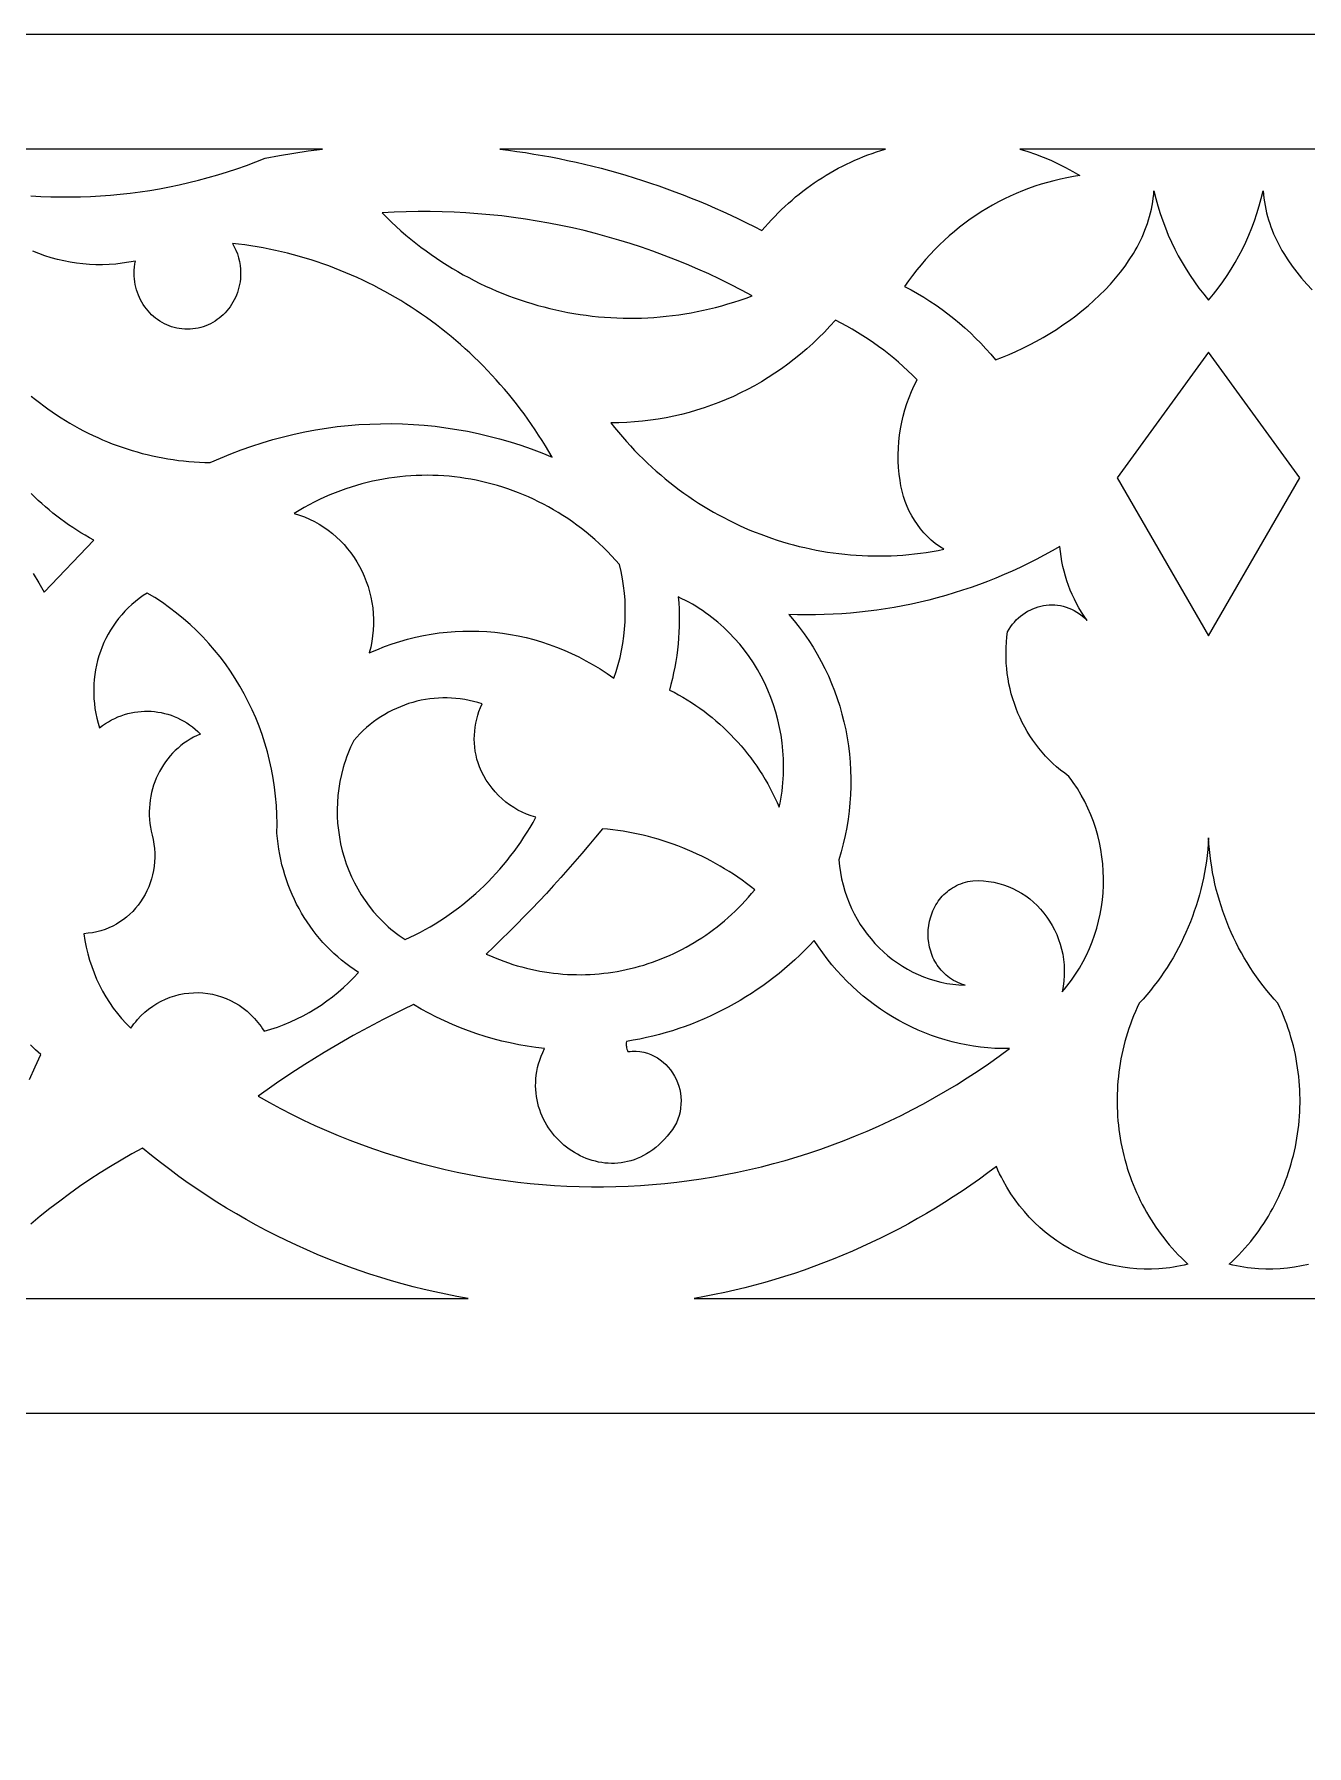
# Model space of a CAD drawing. Extents: x -1429 to -724, y 80 to 630.
# Drawn here: x -1072.3 to -1016.9, y 495.2 to 569.7 of the extents above; entities that cross this region are included whole.
import ezdxf

# ---------------------------------------------------------------- set-up
doc = ezdxf.new("R2010")
doc.units = 0
doc.layers.add('LAYER_1', color=18, linetype='CONTINUOUS')

msp = doc.modelspace()

# ---------------------------------------------------------------- linework, layer by layer
at = {"layer": 'LAYER_1'}
for points in [[(-784.299, 144.673), (-1369.299, 144.673), (-1369.299, 569.673), (-994.512, 569.673), (-784.299, 409.912)], [(-1051.671, 564.627), (-1051.301, 564.576), (-1050.931, 564.521), (-1050.561, 564.462), (-1050.193, 564.399), (-1049.825, 564.332), (-1049.458, 564.26), (-1049.092, 564.184), (-1048.726, 564.104), (-1048.362, 564.02), (-1047.998, 563.931), (-1047.636, 563.839), (-1047.274, 563.742), (-1046.914, 563.641), (-1046.554, 563.536), (-1046.196, 563.427), (-1045.838, 563.314), (-1045.482, 563.196), (-1045.127, 563.075), (-1044.774, 562.949), (-1044.421, 562.819), (-1044.07, 562.686), (-1043.72, 562.548), (-1043.372, 562.406), (-1043.025, 562.26), (-1042.679, 562.11), (-1042.335, 561.956), (-1041.992, 561.798), (-1041.651, 561.637), (-1041.311, 561.471), (-1040.973, 561.301), (-1040.636, 561.127), (-1040.501, 561.287), (-1040.363, 561.444), (-1040.222, 561.598), (-1040.079, 561.749), (-1039.934, 561.897), (-1039.786, 562.043), (-1039.636, 562.185), (-1039.484, 562.324), (-1039.329, 562.46), (-1039.172, 562.592), (-1039.014, 562.722), (-1038.853, 562.848), (-1038.69, 562.972), (-1038.525, 563.092), (-1038.358, 563.208), (-1038.189, 563.322), (-1038.018, 563.432), (-1037.845, 563.539), (-1037.671, 563.642), (-1037.495, 563.743), (-1037.317, 563.839), (-1037.138, 563.933), (-1036.957, 564.023), (-1036.774, 564.109), (-1036.59, 564.192), (-1036.405, 564.271), (-1036.218, 564.347), (-1036.03, 564.42), (-1035.84, 564.489), (-1035.649, 564.554), (-1035.457, 564.615), (-1035.264, 564.673), (-1052.043, 564.673)], [(-1055.601, 561.955), (-1056.123, 561.946), (-1056.646, 561.927), (-1057.169, 561.898), (-1056.967, 561.697), (-1056.762, 561.501), (-1056.555, 561.309), (-1056.345, 561.121), (-1056.132, 560.938), (-1055.917, 560.759), (-1055.699, 560.585), (-1055.479, 560.414), (-1055.256, 560.249), (-1055.031, 560.087), (-1054.803, 559.93), (-1054.574, 559.778), (-1054.342, 559.629), (-1054.108, 559.486), (-1053.872, 559.347), (-1053.635, 559.212), (-1053.395, 559.082), (-1053.153, 558.956), (-1052.91, 558.835), (-1052.665, 558.718), (-1052.418, 558.606), (-1052.169, 558.499), (-1051.919, 558.396), (-1051.668, 558.298), (-1051.415, 558.204), (-1051.16, 558.115), (-1050.904, 558.031), (-1050.648, 557.951), (-1050.389, 557.876), (-1050.13, 557.806), (-1049.87, 557.74), (-1049.608, 557.679), (-1049.346, 557.623), (-1049.083, 557.571), (-1048.819, 557.525), (-1048.554, 557.483), (-1048.288, 557.445), (-1048.022, 557.413), (-1047.755, 557.385), (-1047.488, 557.362), (-1047.22, 557.344), (-1046.952, 557.331), (-1046.683, 557.323), (-1046.414, 557.319), (-1046.145, 557.321), (-1045.876, 557.327), (-1045.606, 557.338), (-1045.337, 557.355), (-1045.067, 557.376), (-1044.798, 557.402), (-1044.529, 557.433), (-1044.259, 557.469), (-1043.991, 557.51), (-1043.722, 557.556), (-1043.454, 557.607), (-1043.186, 557.663), (-1042.919, 557.724), (-1042.652, 557.79), (-1042.386, 557.861), (-1042.121, 557.938), (-1041.856, 558.019), (-1041.592, 558.105), (-1041.329, 558.197), (-1041.067, 558.294), (-1041.533, 558.544), (-1042.003, 558.785), (-1042.476, 559.018), (-1042.953, 559.242), (-1043.433, 559.457), (-1043.915, 559.664), (-1044.401, 559.862), (-1044.889, 560.051), (-1045.38, 560.231), (-1045.874, 560.403), (-1046.37, 560.565), (-1046.869, 560.719), (-1047.37, 560.864), (-1047.873, 561), (-1048.378, 561.127), (-1048.884, 561.245), (-1049.393, 561.355), (-1049.904, 561.455), (-1050.416, 561.546), (-1050.929, 561.628), (-1051.444, 561.701), (-1051.96, 561.765), (-1052.478, 561.82), (-1052.996, 561.865), (-1053.516, 561.902), (-1054.036, 561.929), (-1054.557, 561.947), (-1055.078, 561.956)], [(-1037.676, 556.967), (-1037.921, 556.71), (-1038.172, 556.459), (-1038.428, 556.217), (-1038.69, 555.982), (-1038.956, 555.754), (-1039.228, 555.535), (-1039.505, 555.323), (-1039.787, 555.119), (-1040.073, 554.923), (-1040.364, 554.735), (-1040.659, 554.555), (-1040.958, 554.383), (-1041.261, 554.22), (-1041.568, 554.065), (-1041.879, 553.918), (-1042.193, 553.779), (-1042.51, 553.65), (-1042.831, 553.528), (-1043.154, 553.416), (-1043.481, 553.312), (-1043.81, 553.217), (-1044.142, 553.131), (-1044.476, 553.054), (-1044.812, 552.986), (-1045.151, 552.927), (-1045.491, 552.877), (-1045.833, 552.837), (-1046.177, 552.805), (-1046.522, 552.784), (-1046.868, 552.771), (-1047.216, 552.768), (-1047.05, 552.559), (-1046.882, 552.354), (-1046.71, 552.152), (-1046.536, 551.954), (-1046.359, 551.759), (-1046.179, 551.568), (-1045.996, 551.38), (-1045.811, 551.196), (-1045.623, 551.016), (-1045.432, 550.839), (-1045.239, 550.666), (-1045.044, 550.497), (-1044.846, 550.331), (-1044.645, 550.169), (-1044.443, 550.011), (-1044.238, 549.857), (-1044.031, 549.706), (-1043.821, 549.56), (-1043.61, 549.417), (-1043.396, 549.278), (-1043.181, 549.143), (-1042.963, 549.011), (-1042.744, 548.884), (-1042.523, 548.76), (-1042.3, 548.641), (-1042.075, 548.525), (-1041.848, 548.414), (-1041.62, 548.306), (-1041.39, 548.203), (-1041.159, 548.103), (-1040.926, 548.008), (-1040.691, 547.917), (-1040.456, 547.829), (-1040.219, 547.746), (-1039.98, 547.667), (-1039.74, 547.592), (-1039.499, 547.522), (-1039.257, 547.455), (-1039.014, 547.393), (-1038.77, 547.335), (-1038.525, 547.281), (-1038.278, 547.232), (-1038.031, 547.187), (-1037.783, 547.146), (-1037.534, 547.109), (-1037.285, 547.077), (-1037.035, 547.049), (-1036.784, 547.026), (-1036.532, 547.007), (-1036.28, 546.992), (-1036.027, 546.982), (-1035.774, 546.976), (-1035.521, 546.975), (-1035.267, 546.978), (-1035.013, 546.986), (-1034.759, 546.998), (-1034.504, 547.015), (-1034.25, 547.037), (-1033.995, 547.063), (-1033.74, 547.094), (-1033.485, 547.129), (-1033.23, 547.169), (-1032.976, 547.214), (-1032.721, 547.263), (-1032.912, 547.388), (-1033.095, 547.523), (-1033.269, 547.668), (-1033.434, 547.822), (-1033.591, 547.986), (-1033.738, 548.158), (-1033.875, 548.338), (-1034.003, 548.526), (-1034.12, 548.722), (-1034.227, 548.924), (-1034.322, 549.132), (-1034.407, 549.346), (-1034.48, 549.566), (-1034.542, 549.79), (-1034.592, 550.019), (-1034.629, 550.251), (-1034.665, 550.535), (-1034.69, 550.819), (-1034.704, 551.103), (-1034.706, 551.386), (-1034.698, 551.669), (-1034.678, 551.952), (-1034.647, 552.232), (-1034.605, 552.512), (-1034.553, 552.789), (-1034.489, 553.063), (-1034.415, 553.335), (-1034.33, 553.604), (-1034.235, 553.87), (-1034.129, 554.131), (-1034.012, 554.388), (-1033.885, 554.641), (-1034.081, 554.839), (-1034.282, 555.032), (-1034.485, 555.221), (-1034.693, 555.405), (-1034.904, 555.584), (-1035.119, 555.758), (-1035.337, 555.928), (-1035.558, 556.093), (-1035.782, 556.253), (-1036.01, 556.408), (-1036.24, 556.558), (-1036.474, 556.703), (-1036.711, 556.843), (-1036.95, 556.978), (-1037.192, 557.108), (-1037.437, 557.232)], [(-1025.175, 550.367), (-1021.202, 543.506), (-1017.228, 550.367), (-1021.202, 555.844)], [(-1055.439, 550.481), (-1055.678, 550.474), (-1055.916, 550.461), (-1056.155, 550.443), (-1056.393, 550.42), (-1056.631, 550.392), (-1056.869, 550.358), (-1057.106, 550.319), (-1057.343, 550.274), (-1057.58, 550.225), (-1057.815, 550.169), (-1058.05, 550.109), (-1058.284, 550.043), (-1058.517, 549.971), (-1058.75, 549.895), (-1058.981, 549.812), (-1059.211, 549.725), (-1059.44, 549.632), (-1059.667, 549.533), (-1059.893, 549.429), (-1060.118, 549.319), (-1060.341, 549.204), (-1060.562, 549.083), (-1060.782, 548.957), (-1061, 548.826), (-1060.767, 548.754), (-1060.54, 548.671), (-1060.32, 548.576), (-1060.106, 548.471), (-1059.899, 548.356), (-1059.7, 548.23), (-1059.508, 548.095), (-1059.323, 547.951), (-1059.147, 547.798), (-1058.978, 547.636), (-1058.817, 547.467), (-1058.665, 547.29), (-1058.522, 547.105), (-1058.387, 546.914), (-1058.262, 546.717), (-1058.146, 546.513), (-1058.039, 546.304), (-1057.942, 546.089), (-1057.855, 545.87), (-1057.778, 545.646), (-1057.712, 545.418), (-1057.656, 545.186), (-1057.61, 544.951), (-1057.576, 544.713), (-1057.553, 544.473), (-1057.542, 544.23), (-1057.542, 543.986), (-1057.553, 543.741), (-1057.577, 543.494), (-1057.613, 543.247), (-1057.662, 543), (-1057.723, 542.753), (-1057.395, 542.897), (-1057.063, 543.028), (-1056.729, 543.148), (-1056.393, 543.256), (-1056.054, 543.353), (-1055.714, 543.438), (-1055.372, 543.511), (-1055.028, 543.573), (-1054.684, 543.623), (-1054.339, 543.662), (-1053.994, 543.689), (-1053.648, 543.705), (-1053.302, 543.709), (-1052.956, 543.702), (-1052.611, 543.683), (-1052.267, 543.653), (-1051.924, 543.612), (-1051.582, 543.559), (-1051.242, 543.496), (-1050.904, 543.421), (-1050.567, 543.334), (-1050.234, 543.237), (-1049.902, 543.128), (-1049.574, 543.008), (-1049.249, 542.877), (-1048.927, 542.735), (-1048.609, 542.582), (-1048.295, 542.418), (-1047.985, 542.243), (-1047.68, 542.057), (-1047.379, 541.86), (-1047.083, 541.652), (-1046.982, 541.95), (-1046.893, 542.252), (-1046.814, 542.556), (-1046.747, 542.862), (-1046.691, 543.171), (-1046.647, 543.481), (-1046.614, 543.793), (-1046.592, 544.105), (-1046.582, 544.418), (-1046.584, 544.732), (-1046.596, 545.045), (-1046.621, 545.358), (-1046.656, 545.67), (-1046.704, 545.982), (-1046.763, 546.291), (-1046.833, 546.599), (-1047.005, 546.792), (-1047.179, 546.98), (-1047.358, 547.164), (-1047.539, 547.342), (-1047.723, 547.516), (-1047.91, 547.685), (-1048.1, 547.849), (-1048.293, 548.009), (-1048.488, 548.163), (-1048.687, 548.313), (-1048.887, 548.458), (-1049.09, 548.598), (-1049.296, 548.733), (-1049.503, 548.863), (-1049.713, 548.988), (-1049.925, 549.109), (-1050.14, 549.224), (-1050.356, 549.334), (-1050.574, 549.44), (-1050.793, 549.54), (-1051.015, 549.635), (-1051.238, 549.726), (-1051.462, 549.811), (-1051.688, 549.892), (-1051.916, 549.967), (-1052.145, 550.037), (-1052.375, 550.102), (-1052.606, 550.162), (-1052.838, 550.217), (-1053.071, 550.267), (-1053.305, 550.312), (-1053.54, 550.351), (-1053.776, 550.386), (-1054.012, 550.415), (-1054.249, 550.439), (-1054.487, 550.458), (-1054.724, 550.471), (-1054.962, 550.48), (-1055.201, 550.483)], [(-1028.014, 547.191), (-1028.355, 547.003), (-1028.7, 546.822), (-1029.046, 546.647), (-1029.396, 546.479), (-1029.747, 546.317), (-1030.101, 546.162), (-1030.457, 546.013), (-1030.816, 545.87), (-1031.176, 545.734), (-1031.539, 545.605), (-1031.903, 545.482), (-1032.269, 545.365), (-1032.637, 545.256), (-1033.007, 545.153), (-1033.378, 545.056), (-1033.751, 544.966), (-1034.125, 544.883), (-1034.501, 544.807), (-1034.878, 544.737), (-1035.256, 544.674), (-1035.635, 544.618), (-1036.015, 544.568), (-1036.396, 544.525), (-1036.778, 544.49), (-1037.16, 544.461), (-1037.544, 544.438), (-1037.928, 544.423), (-1038.312, 544.415), (-1038.697, 544.413), (-1039.083, 544.419), (-1039.468, 544.431), (-1039.237, 544.158), (-1039.015, 543.878), (-1038.804, 543.592), (-1038.602, 543.299), (-1038.411, 543), (-1038.23, 542.696), (-1038.059, 542.386), (-1037.899, 542.071), (-1037.748, 541.752), (-1037.609, 541.428), (-1037.479, 541.099), (-1037.361, 540.767), (-1037.253, 540.432), (-1037.156, 540.093), (-1037.069, 539.751), (-1036.993, 539.406), (-1036.928, 539.059), (-1036.874, 538.709), (-1036.831, 538.358), (-1036.799, 538.005), (-1036.778, 537.651), (-1036.768, 537.296), (-1036.77, 536.941), (-1036.783, 536.585), (-1036.807, 536.228), (-1036.842, 535.872), (-1036.889, 535.517), (-1036.947, 535.162), (-1037.017, 534.809), (-1037.099, 534.456), (-1037.192, 534.106), (-1037.297, 533.757), (-1037.268, 533.476), (-1037.226, 533.199), (-1037.173, 532.926), (-1037.108, 532.659), (-1037.032, 532.396), (-1036.945, 532.139), (-1036.847, 531.888), (-1036.739, 531.642), (-1036.621, 531.403), (-1036.493, 531.17), (-1036.356, 530.945), (-1036.209, 530.726), (-1036.054, 530.515), (-1035.89, 530.311), (-1035.718, 530.115), (-1035.537, 529.928), (-1035.349, 529.749), (-1035.154, 529.58), (-1034.951, 529.419), (-1034.742, 529.267), (-1034.526, 529.126), (-1034.304, 528.994), (-1034.075, 528.873), (-1033.841, 528.763), (-1033.602, 528.663), (-1033.358, 528.574), (-1033.108, 528.497), (-1032.855, 528.432), (-1032.597, 528.378), (-1032.335, 528.337), (-1032.069, 528.309), (-1031.8, 528.294), (-1031.907, 528.328), (-1032.01, 528.367), (-1032.109, 528.41), (-1032.205, 528.457), (-1032.297, 528.507), (-1032.385, 528.56), (-1032.469, 528.617), (-1032.55, 528.677), (-1032.627, 528.74), (-1032.7, 528.806), (-1032.77, 528.875), (-1032.835, 528.946), (-1032.898, 529.02), (-1032.956, 529.097), (-1033.011, 529.175), (-1033.063, 529.256), (-1033.11, 529.338), (-1033.154, 529.422), (-1033.195, 529.508), (-1033.232, 529.596), (-1033.265, 529.685), (-1033.295, 529.775), (-1033.321, 529.866), (-1033.344, 529.958), (-1033.363, 530.051), (-1033.378, 530.145), (-1033.399, 530.334), (-1033.406, 530.524), (-1033.399, 530.714), (-1033.377, 530.902), (-1033.343, 531.089), (-1033.294, 531.272), (-1033.265, 531.362), (-1033.232, 531.451), (-1033.196, 531.538), (-1033.157, 531.624), (-1033.114, 531.708), (-1033.068, 531.79), (-1033.018, 531.871), (-1032.966, 531.949), (-1032.91, 532.025), (-1032.85, 532.099), (-1032.788, 532.17), (-1032.722, 532.238), (-1032.652, 532.304), (-1032.58, 532.367), (-1032.504, 532.427), (-1032.425, 532.483), (-1032.343, 532.536), (-1032.258, 532.586), (-1032.169, 532.632), (-1032.077, 532.675), (-1031.982, 532.713), (-1031.884, 532.748), (-1031.783, 532.778), (-1031.679, 532.804), (-1031.571, 532.825), (-1031.46, 532.842), (-1031.227, 532.848), (-1030.998, 532.84), (-1030.773, 532.817), (-1030.552, 532.781), (-1030.336, 532.731), (-1030.125, 532.669), (-1029.919, 532.594), (-1029.719, 532.507), (-1029.525, 532.409), (-1029.338, 532.3), (-1029.158, 532.181), (-1028.985, 532.051), (-1028.819, 531.912), (-1028.661, 531.763), (-1028.512, 531.606), (-1028.371, 531.44), (-1028.239, 531.266), (-1028.117, 531.085), (-1028.004, 530.896), (-1027.901, 530.701), (-1027.808, 530.5), (-1027.726, 530.293), (-1027.656, 530.081), (-1027.597, 529.864), (-1027.549, 529.643), (-1027.514, 529.417), (-1027.491, 529.188), (-1027.481, 528.956), (-1027.484, 528.721), (-1027.501, 528.484), (-1027.531, 528.246), (-1027.576, 528.005), (-1027.471, 528.129), (-1027.368, 528.255), (-1027.173, 528.512), (-1026.99, 528.777), (-1026.821, 529.047), (-1026.663, 529.324), (-1026.519, 529.607), (-1026.387, 529.895), (-1026.268, 530.187), (-1026.162, 530.483), (-1026.068, 530.784), (-1025.988, 531.087), (-1025.92, 531.393), (-1025.865, 531.702), (-1025.823, 532.013), (-1025.794, 532.325), (-1025.778, 532.637), (-1025.774, 532.951), (-1025.784, 533.264), (-1025.806, 533.577), (-1025.841, 533.888), (-1025.89, 534.199), (-1025.951, 534.507), (-1026.025, 534.813), (-1026.112, 535.117), (-1026.213, 535.417), (-1026.326, 535.713), (-1026.452, 536.005), (-1026.592, 536.292), (-1026.744, 536.574), (-1026.91, 536.85), (-1027.089, 537.121), (-1027.183, 537.253), (-1027.28, 537.384), (-1027.464, 537.517), (-1027.643, 537.655), (-1027.815, 537.8), (-1027.982, 537.95), (-1028.142, 538.106), (-1028.297, 538.267), (-1028.446, 538.434), (-1028.588, 538.605), (-1028.724, 538.781), (-1028.854, 538.962), (-1028.977, 539.147), (-1029.094, 539.337), (-1029.204, 539.53), (-1029.308, 539.727), (-1029.405, 539.927), (-1029.495, 540.131), (-1029.578, 540.338), (-1029.654, 540.548), (-1029.724, 540.76), (-1029.786, 540.976), (-1029.84, 541.193), (-1029.888, 541.413), (-1029.928, 541.634), (-1029.961, 541.857), (-1029.986, 542.082), (-1030.004, 542.308), (-1030.014, 542.535), (-1030.016, 542.763), (-1030.01, 542.992), (-1029.996, 543.221), (-1029.975, 543.451), (-1029.945, 543.68), (-1029.88, 543.792), (-1029.81, 543.899), (-1029.735, 544.001), (-1029.654, 544.098), (-1029.568, 544.19), (-1029.477, 544.277), (-1029.383, 544.358), (-1029.284, 544.433), (-1029.181, 544.502), (-1029.075, 544.566), (-1028.966, 544.623), (-1028.854, 544.674), (-1028.74, 544.719), (-1028.624, 544.758), (-1028.505, 544.789), (-1028.385, 544.814), (-1028.264, 544.832), (-1028.141, 544.843), (-1028.018, 544.847), (-1027.895, 544.843), (-1027.771, 544.832), (-1027.648, 544.813), (-1027.525, 544.786), (-1027.403, 544.751), (-1027.282, 544.709), (-1027.162, 544.658), (-1027.044, 544.599), (-1026.928, 544.531), (-1026.815, 544.455), (-1026.704, 544.369), (-1026.596, 544.275), (-1026.491, 544.172), (-1026.614, 544.349), (-1026.73, 544.531), (-1026.841, 544.716), (-1026.945, 544.904), (-1027.042, 545.097), (-1027.133, 545.292), (-1027.218, 545.49), (-1027.296, 545.692), (-1027.368, 545.896), (-1027.432, 546.102), (-1027.49, 546.311), (-1027.541, 546.522), (-1027.585, 546.736), (-1027.622, 546.95), (-1027.652, 547.167), (-1027.675, 547.385)], [(-1067.565, 545.248), (-1067.737, 545.126), (-1067.902, 544.997), (-1068.062, 544.862), (-1068.214, 544.72), (-1068.36, 544.572), (-1068.499, 544.419), (-1068.631, 544.26), (-1068.756, 544.095), (-1068.873, 543.926), (-1068.984, 543.752), (-1069.087, 543.573), (-1069.183, 543.39), (-1069.271, 543.204), (-1069.352, 543.014), (-1069.425, 542.82), (-1069.49, 542.623), (-1069.547, 542.424), (-1069.596, 542.222), (-1069.637, 542.018), (-1069.669, 541.812), (-1069.694, 541.604), (-1069.71, 541.395), (-1069.717, 541.185), (-1069.716, 540.974), (-1069.706, 540.763), (-1069.687, 540.551), (-1069.66, 540.339), (-1069.623, 540.127), (-1069.577, 539.916), (-1069.523, 539.706), (-1069.458, 539.497), (-1069.332, 539.593), (-1069.203, 539.682), (-1069.072, 539.764), (-1068.937, 539.839), (-1068.801, 539.908), (-1068.662, 539.969), (-1068.522, 540.024), (-1068.38, 540.072), (-1068.237, 540.114), (-1068.092, 540.148), (-1067.947, 540.176), (-1067.801, 540.197), (-1067.654, 540.212), (-1067.507, 540.219), (-1067.36, 540.22), (-1067.213, 540.215), (-1067.067, 540.202), (-1066.921, 540.183), (-1066.776, 540.158), (-1066.632, 540.125), (-1066.489, 540.086), (-1066.347, 540.041), (-1066.208, 539.989), (-1066.07, 539.93), (-1065.934, 539.865), (-1065.801, 539.793), (-1065.67, 539.715), (-1065.543, 539.63), (-1065.418, 539.539), (-1065.296, 539.441), (-1065.178, 539.337), (-1065.063, 539.226), (-1065.218, 539.159), (-1065.368, 539.085), (-1065.513, 539.004), (-1065.654, 538.917), (-1065.79, 538.823), (-1065.92, 538.724), (-1066.046, 538.619), (-1066.166, 538.508), (-1066.281, 538.392), (-1066.39, 538.271), (-1066.494, 538.146), (-1066.592, 538.015), (-1066.684, 537.881), (-1066.77, 537.742), (-1066.85, 537.6), (-1066.924, 537.454), (-1066.992, 537.305), (-1067.053, 537.153), (-1067.108, 536.997), (-1067.156, 536.84), (-1067.197, 536.68), (-1067.232, 536.517), (-1067.259, 536.353), (-1067.28, 536.187), (-1067.293, 536.02), (-1067.299, 535.851), (-1067.297, 535.682), (-1067.288, 535.512), (-1067.271, 535.341), (-1067.247, 535.17), (-1067.214, 535), (-1067.174, 534.829), (-1067.128, 534.632), (-1067.093, 534.436), (-1067.07, 534.24), (-1067.057, 534.045), (-1067.056, 533.852), (-1067.064, 533.661), (-1067.083, 533.472), (-1067.113, 533.286), (-1067.151, 533.102), (-1067.2, 532.922), (-1067.257, 532.746), (-1067.324, 532.574), (-1067.399, 532.406), (-1067.482, 532.243), (-1067.574, 532.085), (-1067.674, 531.932), (-1067.781, 531.785), (-1067.896, 531.645), (-1068.018, 531.511), (-1068.147, 531.385), (-1068.283, 531.265), (-1068.425, 531.154), (-1068.574, 531.05), (-1068.728, 530.955), (-1068.888, 530.868), (-1069.053, 530.791), (-1069.224, 530.724), (-1069.399, 530.666), (-1069.579, 530.618), (-1069.764, 530.581), (-1069.952, 530.556), (-1070.145, 530.541), (-1070.1, 530.247), (-1070.043, 529.956), (-1069.975, 529.668), (-1069.895, 529.385), (-1069.804, 529.106), (-1069.701, 528.832), (-1069.588, 528.563), (-1069.464, 528.299), (-1069.329, 528.041), (-1069.183, 527.789), (-1069.028, 527.544), (-1068.862, 527.306), (-1068.686, 527.075), (-1068.501, 526.851), (-1068.306, 526.636), (-1068.102, 526.429), (-1068.033, 526.527), (-1067.963, 526.621), (-1067.89, 526.712), (-1067.815, 526.8), (-1067.659, 526.967), (-1067.495, 527.121), (-1067.325, 527.262), (-1067.148, 527.39), (-1066.966, 527.505), (-1066.778, 527.608), (-1066.587, 527.698), (-1066.391, 527.776), (-1066.192, 527.84), (-1065.99, 527.892), (-1065.786, 527.932), (-1065.58, 527.959), (-1065.374, 527.973), (-1065.167, 527.975), (-1064.961, 527.964), (-1064.755, 527.94), (-1064.551, 527.904), (-1064.349, 527.855), (-1064.149, 527.794), (-1063.953, 527.72), (-1063.761, 527.634), (-1063.573, 527.535), (-1063.39, 527.424), (-1063.212, 527.301), (-1063.041, 527.165), (-1062.877, 527.016), (-1062.72, 526.855), (-1062.571, 526.682), (-1062.43, 526.496), (-1062.364, 526.398), (-1062.299, 526.298), (-1062.007, 526.384), (-1061.718, 526.48), (-1061.433, 526.587), (-1061.152, 526.704), (-1060.876, 526.831), (-1060.604, 526.968), (-1060.337, 527.114), (-1060.075, 527.271), (-1059.819, 527.437), (-1059.568, 527.612), (-1059.323, 527.796), (-1059.084, 527.99), (-1058.851, 528.192), (-1058.625, 528.403), (-1058.406, 528.623), (-1058.194, 528.851), (-1058.383, 528.976), (-1058.569, 529.106), (-1058.75, 529.242), (-1058.926, 529.382), (-1059.099, 529.528), (-1059.266, 529.679), (-1059.429, 529.835), (-1059.586, 529.995), (-1059.739, 530.16), (-1059.888, 530.329), (-1060.031, 530.503), (-1060.169, 530.681), (-1060.301, 530.863), (-1060.429, 531.049), (-1060.551, 531.238), (-1060.668, 531.432), (-1060.779, 531.629), (-1060.885, 531.829), (-1060.985, 532.032), (-1061.08, 532.239), (-1061.169, 532.449), (-1061.251, 532.661), (-1061.328, 532.877), (-1061.399, 533.094), (-1061.464, 533.315), (-1061.523, 533.538), (-1061.575, 533.763), (-1061.621, 533.99), (-1061.661, 534.219), (-1061.694, 534.449), (-1061.721, 534.682), (-1061.741, 534.916), (-1061.736, 535.32), (-1061.743, 535.722), (-1061.765, 536.122), (-1061.799, 536.519), (-1061.846, 536.913), (-1061.905, 537.304), (-1061.978, 537.691), (-1062.062, 538.075), (-1062.159, 538.455), (-1062.268, 538.83), (-1062.389, 539.2), (-1062.522, 539.566), (-1062.666, 539.926), (-1062.821, 540.281), (-1062.988, 540.629), (-1063.166, 540.972), (-1063.355, 541.308), (-1063.554, 541.637), (-1063.765, 541.959), (-1063.985, 542.274), (-1064.216, 542.581), (-1064.457, 542.88), (-1064.708, 543.171), (-1064.968, 543.453), (-1065.239, 543.726), (-1065.518, 543.99), (-1065.807, 544.244), (-1066.106, 544.489), (-1066.413, 544.723), (-1066.728, 544.947), (-1067.053, 545.16), (-1067.386, 545.362)], [(-1044.257, 544.935), (-1044.244, 544.679), (-1044.237, 544.423), (-1044.236, 544.167), (-1044.24, 543.912), (-1044.25, 543.656), (-1044.266, 543.402), (-1044.287, 543.147), (-1044.314, 542.893), (-1044.347, 542.64), (-1044.385, 542.388), (-1044.429, 542.136), (-1044.479, 541.886), (-1044.534, 541.637), (-1044.595, 541.389), (-1044.661, 541.142), (-1044.464, 541.041), (-1044.269, 540.936), (-1044.077, 540.827), (-1043.887, 540.713), (-1043.7, 540.595), (-1043.516, 540.473), (-1043.335, 540.347), (-1043.157, 540.216), (-1042.981, 540.082), (-1042.809, 539.944), (-1042.639, 539.802), (-1042.473, 539.657), (-1042.31, 539.507), (-1042.15, 539.354), (-1041.993, 539.198), (-1041.84, 539.038), (-1041.69, 538.874), (-1041.543, 538.707), (-1041.4, 538.536), (-1041.26, 538.363), (-1041.124, 538.186), (-1040.992, 538.006), (-1040.863, 537.822), (-1040.738, 537.636), (-1040.617, 537.447), (-1040.5, 537.254), (-1040.387, 537.059), (-1040.277, 536.861), (-1040.172, 536.66), (-1040.071, 536.456), (-1039.974, 536.25), (-1039.881, 536.041), (-1039.845, 536.218), (-1039.813, 536.394), (-1039.785, 536.57), (-1039.761, 536.747), (-1039.74, 536.923), (-1039.724, 537.099), (-1039.71, 537.275), (-1039.701, 537.45), (-1039.695, 537.626), (-1039.693, 537.8), (-1039.695, 537.975), (-1039.7, 538.149), (-1039.709, 538.322), (-1039.721, 538.495), (-1039.756, 538.839), (-1039.805, 539.179), (-1039.867, 539.516), (-1039.943, 539.85), (-1040.033, 540.179), (-1040.135, 540.503), (-1040.25, 540.822), (-1040.377, 541.135), (-1040.517, 541.443), (-1040.67, 541.744), (-1040.834, 542.038), (-1041.01, 542.324), (-1041.197, 542.603), (-1041.396, 542.874), (-1041.606, 543.136), (-1041.827, 543.39), (-1042.059, 543.633), (-1042.302, 543.867), (-1042.554, 544.091), (-1042.684, 544.198), (-1042.817, 544.303), (-1042.952, 544.405), (-1043.09, 544.505), (-1043.23, 544.601), (-1043.372, 544.695), (-1043.517, 544.785), (-1043.664, 544.872), (-1043.814, 544.957), (-1043.965, 545.038), (-1044.119, 545.116), (-1044.276, 545.19)], [(-1054.524, 540.799), (-1054.713, 540.792), (-1054.902, 540.777), (-1055.091, 540.756), (-1055.278, 540.728), (-1055.464, 540.693), (-1055.648, 540.651), (-1055.831, 540.603), (-1056.012, 540.548), (-1056.192, 540.486), (-1056.369, 540.417), (-1056.544, 540.342), (-1056.716, 540.26), (-1056.886, 540.172), (-1057.053, 540.077), (-1057.217, 539.976), (-1057.378, 539.869), (-1057.536, 539.755), (-1057.69, 539.635), (-1057.84, 539.509), (-1057.987, 539.377), (-1058.129, 539.239), (-1058.268, 539.094), (-1058.402, 538.944), (-1058.471, 538.8), (-1058.537, 538.656), (-1058.6, 538.51), (-1058.659, 538.363), (-1058.714, 538.216), (-1058.766, 538.068), (-1058.814, 537.919), (-1058.858, 537.769), (-1058.937, 537.469), (-1059.001, 537.166), (-1059.052, 536.863), (-1059.088, 536.558), (-1059.111, 536.253), (-1059.121, 535.949), (-1059.117, 535.645), (-1059.1, 535.342), (-1059.07, 535.041), (-1059.026, 534.742), (-1058.97, 534.446), (-1058.901, 534.152), (-1058.82, 533.863), (-1058.726, 533.577), (-1058.619, 533.296), (-1058.501, 533.02), (-1058.37, 532.75), (-1058.227, 532.485), (-1058.072, 532.228), (-1057.906, 531.977), (-1057.728, 531.733), (-1057.538, 531.498), (-1057.337, 531.271), (-1057.125, 531.053), (-1056.901, 530.845), (-1056.786, 530.744), (-1056.667, 530.646), (-1056.546, 530.551), (-1056.422, 530.458), (-1056.295, 530.368), (-1056.166, 530.281), (-1055.942, 530.384), (-1055.721, 530.492), (-1055.502, 530.605), (-1055.286, 530.722), (-1055.072, 530.843), (-1054.861, 530.969), (-1054.653, 531.099), (-1054.447, 531.233), (-1054.244, 531.372), (-1054.044, 531.514), (-1053.847, 531.661), (-1053.653, 531.812), (-1053.462, 531.967), (-1053.274, 532.126), (-1053.089, 532.289), (-1052.907, 532.455), (-1052.728, 532.626), (-1052.553, 532.8), (-1052.381, 532.978), (-1052.213, 533.16), (-1052.047, 533.345), (-1051.886, 533.534), (-1051.728, 533.726), (-1051.574, 533.922), (-1051.423, 534.121), (-1051.276, 534.323), (-1051.133, 534.529), (-1050.994, 534.738), (-1050.858, 534.95), (-1050.727, 535.165), (-1050.599, 535.384), (-1050.476, 535.605), (-1050.679, 535.667), (-1050.878, 535.74), (-1051.071, 535.824), (-1051.259, 535.92), (-1051.441, 536.026), (-1051.616, 536.143), (-1051.785, 536.269), (-1051.946, 536.406), (-1052.1, 536.551), (-1052.246, 536.706), (-1052.384, 536.869), (-1052.512, 537.04), (-1052.632, 537.22), (-1052.742, 537.407), (-1052.843, 537.601), (-1052.933, 537.802), (-1052.991, 537.97), (-1053.039, 538.14), (-1053.079, 538.312), (-1053.111, 538.485), (-1053.134, 538.659), (-1053.148, 538.833), (-1053.153, 539.008), (-1053.15, 539.183), (-1053.138, 539.358), (-1053.117, 539.532), (-1053.088, 539.704), (-1053.051, 539.876), (-1053.004, 540.045), (-1052.95, 540.212), (-1052.886, 540.377), (-1052.815, 540.538), (-1053.003, 540.597), (-1053.191, 540.648), (-1053.381, 540.691), (-1053.571, 540.727), (-1053.762, 540.756), (-1053.952, 540.778), (-1054.143, 540.792), (-1054.333, 540.799)], [(-1047.875, 534.744), (-1048.173, 534.386), (-1048.473, 534.029), (-1048.777, 533.676), (-1049.083, 533.326), (-1049.392, 532.978), (-1049.704, 532.633), (-1050.019, 532.29), (-1050.336, 531.951), (-1050.656, 531.615), (-1050.979, 531.281), (-1051.305, 530.95), (-1051.633, 530.622), (-1051.964, 530.297), (-1052.298, 529.975), (-1052.634, 529.656), (-1052.443, 529.57), (-1052.252, 529.488), (-1052.059, 529.411), (-1051.866, 529.338), (-1051.672, 529.27), (-1051.477, 529.206), (-1051.282, 529.146), (-1051.086, 529.091), (-1050.889, 529.04), (-1050.692, 528.993), (-1050.494, 528.95), (-1050.296, 528.912), (-1050.098, 528.878), (-1049.9, 528.848), (-1049.701, 528.823), (-1049.502, 528.801), (-1049.303, 528.784), (-1049.104, 528.771), (-1048.906, 528.762), (-1048.707, 528.758), (-1048.508, 528.757), (-1048.31, 528.761), (-1048.112, 528.769), (-1047.914, 528.78), (-1047.717, 528.796), (-1047.52, 528.816), (-1047.323, 528.84), (-1047.127, 528.868), (-1046.932, 528.901), (-1046.738, 528.937), (-1046.544, 528.977), (-1046.351, 529.021), (-1046.159, 529.069), (-1045.967, 529.121), (-1045.777, 529.177), (-1045.588, 529.237), (-1045.4, 529.301), (-1045.213, 529.368), (-1045.027, 529.44), (-1044.843, 529.515), (-1044.659, 529.595), (-1044.478, 529.678), (-1044.297, 529.765), (-1044.119, 529.856), (-1043.941, 529.95), (-1043.766, 530.049), (-1043.592, 530.151), (-1043.42, 530.257), (-1043.249, 530.366), (-1043.081, 530.48), (-1042.914, 530.597), (-1042.75, 530.718), (-1042.587, 530.842), (-1042.426, 530.97), (-1042.268, 531.102), (-1042.112, 531.238), (-1041.958, 531.377), (-1041.807, 531.52), (-1041.657, 531.666), (-1041.511, 531.816), (-1041.367, 531.969), (-1041.225, 532.127), (-1041.086, 532.287), (-1040.95, 532.451), (-1041.131, 532.593), (-1041.315, 532.731), (-1041.501, 532.866), (-1041.688, 532.996), (-1041.878, 533.124), (-1042.07, 533.247), (-1042.264, 533.367), (-1042.459, 533.483), (-1042.656, 533.595), (-1042.856, 533.704), (-1043.056, 533.809), (-1043.259, 533.91), (-1043.463, 534.007), (-1043.669, 534.101), (-1043.876, 534.19), (-1044.084, 534.276), (-1044.294, 534.358), (-1044.506, 534.436), (-1044.718, 534.51), (-1044.932, 534.58), (-1045.147, 534.646), (-1045.364, 534.708), (-1045.581, 534.766), (-1045.8, 534.82), (-1046.019, 534.87), (-1046.24, 534.916), (-1046.461, 534.958), (-1046.683, 534.996), (-1046.906, 535.03), (-1047.13, 535.059), (-1047.355, 535.085), (-1047.58, 535.106)], [(-1038.568, 530.027), (-1038.779, 529.813), (-1038.994, 529.603), (-1039.213, 529.399), (-1039.436, 529.199), (-1039.662, 529.004), (-1039.891, 528.815), (-1040.125, 528.63), (-1040.361, 528.451), (-1040.6, 528.277), (-1040.843, 528.108), (-1041.089, 527.945), (-1041.338, 527.786), (-1041.59, 527.634), (-1041.845, 527.486), (-1042.102, 527.344), (-1042.362, 527.208), (-1042.625, 527.077), (-1042.89, 526.952), (-1043.158, 526.832), (-1043.428, 526.718), (-1043.7, 526.61), (-1043.975, 526.508), (-1044.252, 526.411), (-1044.53, 526.32), (-1044.811, 526.235), (-1045.094, 526.157), (-1045.378, 526.084), (-1045.664, 526.017), (-1045.952, 525.956), (-1046.241, 525.901), (-1046.532, 525.853), (-1046.54, 525.796), (-1046.544, 525.739), (-1046.543, 525.682), (-1046.537, 525.626), (-1046.527, 525.571), (-1046.511, 525.516), (-1046.491, 525.463), (-1046.467, 525.412), (-1046.377, 525.421), (-1046.288, 525.426), (-1046.113, 525.425), (-1045.944, 525.41), (-1045.781, 525.381), (-1045.623, 525.339), (-1045.472, 525.284), (-1045.327, 525.218), (-1045.189, 525.141), (-1045.059, 525.053), (-1044.935, 524.956), (-1044.82, 524.849), (-1044.713, 524.735), (-1044.614, 524.612), (-1044.524, 524.483), (-1044.443, 524.347), (-1044.372, 524.206), (-1044.31, 524.06), (-1044.258, 523.909), (-1044.217, 523.755), (-1044.186, 523.598), (-1044.166, 523.438), (-1044.158, 523.277), (-1044.161, 523.116), (-1044.176, 522.954), (-1044.203, 522.792), (-1044.243, 522.632), (-1044.295, 522.473), (-1044.361, 522.317), (-1044.44, 522.164), (-1044.533, 522.015), (-1044.64, 521.87), (-1044.762, 521.731), (-1044.882, 521.594), (-1045.005, 521.467), (-1045.13, 521.349), (-1045.258, 521.239), (-1045.388, 521.138), (-1045.52, 521.046), (-1045.654, 520.961), (-1045.789, 520.885), (-1045.926, 520.817), (-1046.064, 520.757), (-1046.203, 520.705), (-1046.343, 520.66), (-1046.483, 520.623), (-1046.624, 520.594), (-1046.766, 520.571), (-1046.907, 520.556), (-1047.049, 520.548), (-1047.19, 520.546), (-1047.33, 520.551), (-1047.47, 520.563), (-1047.61, 520.582), (-1047.748, 520.606), (-1047.885, 520.637), (-1048.02, 520.674), (-1048.154, 520.716), (-1048.286, 520.765), (-1048.416, 520.819), (-1048.544, 520.878), (-1048.669, 520.943), (-1048.792, 521.014), (-1048.913, 521.089), (-1049.03, 521.169), (-1049.144, 521.254), (-1049.255, 521.344), (-1049.362, 521.438), (-1049.466, 521.537), (-1049.566, 521.64), (-1049.661, 521.747), (-1049.753, 521.858), (-1049.84, 521.973), (-1049.922, 522.092), (-1050, 522.214), (-1050.073, 522.34), (-1050.14, 522.469), (-1050.202, 522.601), (-1050.258, 522.737), (-1050.309, 522.875), (-1050.354, 523.016), (-1050.392, 523.16), (-1050.424, 523.306), (-1050.45, 523.455), (-1050.469, 523.606), (-1050.481, 523.759), (-1050.486, 523.914), (-1050.483, 524.071), (-1050.473, 524.229), (-1050.456, 524.389), (-1050.43, 524.551), (-1050.397, 524.714), (-1050.355, 524.878), (-1050.305, 525.043), (-1050.247, 525.209), (-1050.179, 525.376), (-1050.103, 525.543), (-1050.478, 525.588), (-1050.852, 525.644), (-1051.223, 525.709), (-1051.593, 525.785), (-1051.96, 525.87), (-1052.326, 525.966), (-1052.688, 526.071), (-1053.048, 526.186), (-1053.404, 526.311), (-1053.758, 526.445), (-1054.108, 526.59), (-1054.455, 526.743), (-1054.798, 526.907), (-1055.137, 527.079), (-1055.472, 527.261), (-1055.803, 527.453), (-1056.245, 527.243), (-1056.685, 527.028), (-1057.123, 526.807), (-1057.558, 526.581), (-1057.99, 526.35), (-1058.42, 526.113), (-1058.846, 525.871), (-1059.271, 525.624), (-1059.692, 525.372), (-1060.111, 525.115), (-1060.527, 524.853), (-1060.94, 524.585), (-1061.35, 524.313), (-1061.757, 524.035), (-1062.161, 523.753), (-1062.562, 523.465), (-1062.073, 523.193), (-1061.582, 522.93), (-1061.087, 522.677), (-1060.589, 522.434), (-1060.088, 522.201), (-1059.585, 521.977), (-1059.079, 521.764), (-1058.57, 521.56), (-1058.059, 521.366), (-1057.546, 521.181), (-1057.031, 521.007), (-1056.513, 520.842), (-1055.994, 520.687), (-1055.473, 520.542), (-1054.95, 520.406), (-1054.426, 520.281), (-1053.9, 520.165), (-1053.373, 520.058), (-1052.845, 519.962), (-1052.316, 519.875), (-1051.785, 519.798), (-1051.254, 519.73), (-1050.723, 519.672), (-1050.191, 519.624), (-1049.658, 519.586), (-1049.125, 519.557), (-1048.592, 519.537), (-1048.059, 519.528), (-1047.526, 519.528), (-1046.993, 519.538), (-1046.46, 519.557), (-1045.928, 519.586), (-1045.397, 519.624), (-1044.866, 519.672), (-1044.336, 519.73), (-1043.806, 519.797), (-1043.278, 519.874), (-1042.751, 519.961), (-1042.225, 520.057), (-1041.701, 520.162), (-1041.178, 520.277), (-1040.657, 520.402), (-1040.138, 520.536), (-1039.62, 520.679), (-1039.105, 520.833), (-1038.592, 520.995), (-1038.081, 521.167), (-1037.572, 521.349), (-1037.066, 521.54), (-1036.563, 521.741), (-1036.062, 521.951), (-1035.564, 522.17), (-1035.069, 522.399), (-1034.578, 522.637), (-1034.089, 522.885), (-1033.604, 523.142), (-1033.123, 523.409), (-1032.645, 523.685), (-1032.17, 523.97), (-1031.7, 524.265), (-1031.234, 524.569), (-1030.772, 524.883), (-1030.314, 525.206), (-1029.86, 525.538), (-1030.179, 525.54), (-1030.496, 525.552), (-1030.812, 525.575), (-1031.126, 525.608), (-1031.438, 525.651), (-1031.748, 525.704), (-1032.055, 525.767), (-1032.36, 525.84), (-1032.661, 525.922), (-1032.96, 526.014), (-1033.256, 526.116), (-1033.548, 526.227), (-1033.836, 526.347), (-1034.121, 526.477), (-1034.401, 526.615), (-1034.678, 526.763), (-1034.95, 526.919), (-1035.217, 527.084), (-1035.479, 527.258), (-1035.737, 527.44), (-1035.989, 527.63), (-1036.236, 527.829), (-1036.477, 528.036), (-1036.712, 528.251), (-1036.941, 528.474), (-1037.164, 528.704), (-1037.381, 528.943), (-1037.591, 529.189), (-1037.794, 529.442), (-1037.99, 529.703), (-1038.179, 529.971), (-1038.36, 530.247)], [(-1014.724, 509.673), (-844.299, 380.15), (-844.299, 204.673), (-1309.299, 204.673), (-1309.299, 509.673)]]:
    msp.add_lwpolyline(points, close=True, dxfattribs=at)
for points in [[(-1072.446, 562.646), (-1072.014, 562.62), (-1071.581, 562.603), (-1071.149, 562.594), (-1070.716, 562.593), (-1070.284, 562.6), (-1069.852, 562.616), (-1069.421, 562.639), (-1068.99, 562.671), (-1068.559, 562.711), (-1068.13, 562.759), (-1067.701, 562.815), (-1067.273, 562.88), (-1066.846, 562.952), (-1066.421, 563.033), (-1065.996, 563.121), (-1065.573, 563.218), (-1065.152, 563.323), (-1064.732, 563.436), (-1064.313, 563.556), (-1063.897, 563.685), (-1063.482, 563.822), (-1063.069, 563.967), (-1062.659, 564.12), (-1062.25, 564.281), (-1061.631, 564.398), (-1061.011, 564.502), (-1060.39, 564.594), (-1059.766, 564.673), (-1093.831, 564.673)], [(-1012.993, 564.673), (-1029.41, 564.673), (-1029.07, 564.569), (-1028.734, 564.453), (-1028.401, 564.326), (-1028.071, 564.188), (-1027.746, 564.038), (-1027.425, 563.877), (-1027.109, 563.704), (-1026.797, 563.521), (-1027.084, 563.477), (-1027.369, 563.426), (-1027.652, 563.367), (-1027.934, 563.301), (-1028.212, 563.227), (-1028.489, 563.146), (-1028.762, 563.057), (-1029.034, 562.962), (-1029.302, 562.859), (-1029.568, 562.749), (-1029.83, 562.632), (-1030.089, 562.508), (-1030.345, 562.377), (-1030.598, 562.239), (-1030.847, 562.095), (-1031.093, 561.944), (-1031.335, 561.787), (-1031.573, 561.623), (-1031.807, 561.453), (-1032.036, 561.276), (-1032.262, 561.094), (-1032.483, 560.905), (-1032.7, 560.71), (-1032.912, 560.509), (-1033.119, 560.302), (-1033.322, 560.089), (-1033.52, 559.87), (-1033.712, 559.646), (-1033.899, 559.416), (-1034.081, 559.181), (-1034.258, 558.94), (-1034.429, 558.694), (-1034.147, 558.546), (-1033.869, 558.391), (-1033.595, 558.228), (-1033.325, 558.059), (-1033.06, 557.882), (-1032.8, 557.699), (-1032.543, 557.508), (-1032.292, 557.311), (-1032.046, 557.108), (-1031.804, 556.897), (-1031.568, 556.68), (-1031.337, 556.457), (-1031.111, 556.228), (-1030.891, 555.992), (-1030.677, 555.751), (-1030.468, 555.503), (-1030.175, 555.616), (-1029.88, 555.738), (-1029.585, 555.869), (-1029.288, 556.008), (-1028.992, 556.157), (-1028.697, 556.313), (-1028.403, 556.479), (-1028.111, 556.652), (-1027.823, 556.834), (-1027.538, 557.023), (-1027.257, 557.22), (-1026.981, 557.424), (-1026.711, 557.636), (-1026.448, 557.856), (-1026.191, 558.082), (-1025.942, 558.315), (-1025.702, 558.555), (-1025.471, 558.802), (-1025.249, 559.055), (-1025.038, 559.314), (-1024.838, 559.579), (-1024.651, 559.851), (-1024.475, 560.128), (-1024.393, 560.269), (-1024.313, 560.411), (-1024.237, 560.554), (-1024.165, 560.699), (-1024.097, 560.845), (-1024.032, 560.993), (-1023.971, 561.142), (-1023.914, 561.292), (-1023.86, 561.443), (-1023.811, 561.596), (-1023.767, 561.749), (-1023.726, 561.904), (-1023.69, 562.06), (-1023.658, 562.218), (-1023.631, 562.376), (-1023.608, 562.536), (-1023.59, 562.696), (-1023.577, 562.858), (-1023.497, 562.529), (-1023.406, 562.202), (-1023.307, 561.88), (-1023.198, 561.561), (-1023.08, 561.246), (-1022.953, 560.936), (-1022.817, 560.629), (-1022.671, 560.328), (-1022.518, 560.031), (-1022.355, 559.739), (-1022.184, 559.453), (-1022.004, 559.172), (-1021.816, 558.897), (-1021.62, 558.628), (-1021.415, 558.365), (-1021.202, 558.108), (-1020.988, 558.365), (-1020.784, 558.628), (-1020.587, 558.897), (-1020.399, 559.172), (-1020.219, 559.453), (-1020.048, 559.739), (-1019.886, 560.031), (-1019.732, 560.328), (-1019.586, 560.629), (-1019.45, 560.936), (-1019.323, 561.246), (-1019.205, 561.561), (-1019.096, 561.88), (-1018.997, 562.202), (-1018.907, 562.529), (-1018.826, 562.858), (-1018.813, 562.696), (-1018.795, 562.536), (-1018.772, 562.376), (-1018.745, 562.218), (-1018.713, 562.06), (-1018.677, 561.904), (-1018.636, 561.749), (-1018.592, 561.596), (-1018.543, 561.443), (-1018.49, 561.292), (-1018.432, 561.142), (-1018.371, 560.993), (-1018.307, 560.845), (-1018.238, 560.699), (-1018.166, 560.554), (-1018.09, 560.411), (-1018.011, 560.269), (-1017.928, 560.128), (-1017.753, 559.851), (-1017.565, 559.579), (-1017.365, 559.314), (-1017.154, 559.055), (-1016.932, 558.802), (-1016.701, 558.555)], [(-1072.431, 553.933), (-1072.253, 553.788), (-1072.073, 553.646), (-1071.891, 553.508), (-1071.706, 553.373), (-1071.519, 553.241), (-1071.33, 553.113), (-1071.139, 552.989), (-1070.946, 552.868), (-1070.751, 552.75), (-1070.554, 552.637), (-1070.354, 552.526), (-1070.153, 552.42), (-1069.95, 552.317), (-1069.746, 552.218), (-1069.539, 552.123), (-1069.331, 552.031), (-1069.121, 551.943), (-1068.91, 551.859), (-1068.696, 551.779), (-1068.482, 551.703), (-1068.266, 551.631), (-1068.048, 551.563), (-1067.829, 551.499), (-1067.609, 551.438), (-1067.387, 551.382), (-1067.164, 551.33), (-1066.94, 551.282), (-1066.715, 551.239), (-1066.488, 551.199), (-1066.261, 551.164), (-1066.032, 551.133), (-1065.803, 551.106), (-1065.572, 551.084), (-1065.341, 551.066), (-1065.109, 551.052), (-1064.876, 551.043), (-1064.642, 551.038), (-1064.197, 551.235), (-1063.749, 551.421), (-1063.297, 551.594), (-1062.842, 551.755), (-1062.385, 551.903), (-1061.925, 552.04), (-1061.462, 552.164), (-1060.997, 552.276), (-1060.531, 552.375), (-1060.062, 552.463), (-1059.593, 552.538), (-1059.121, 552.601), (-1058.649, 552.651), (-1058.176, 552.689), (-1057.703, 552.715), (-1057.229, 552.729), (-1056.754, 552.731), (-1056.28, 552.72), (-1055.806, 552.697), (-1055.333, 552.661), (-1054.86, 552.614), (-1054.388, 552.554), (-1053.918, 552.481), (-1053.448, 552.397), (-1052.981, 552.3), (-1052.515, 552.19), (-1052.051, 552.069), (-1051.589, 551.935), (-1051.13, 551.789), (-1050.674, 551.63), (-1050.22, 551.459), (-1049.77, 551.276), (-1049.911, 551.52), (-1050.055, 551.761), (-1050.203, 551.999), (-1050.354, 552.235), (-1050.507, 552.468), (-1050.664, 552.698), (-1050.824, 552.926), (-1050.986, 553.151), (-1051.152, 553.373), (-1051.32, 553.592), (-1051.492, 553.808), (-1051.666, 554.022), (-1051.842, 554.232), (-1052.022, 554.44), (-1052.204, 554.644), (-1052.389, 554.846), (-1052.576, 555.045), (-1052.766, 555.24), (-1052.959, 555.433), (-1053.154, 555.623), (-1053.351, 555.809), (-1053.551, 555.992), (-1053.754, 556.173), (-1053.959, 556.35), (-1054.166, 556.524), (-1054.375, 556.694), (-1054.587, 556.862), (-1054.8, 557.026), (-1055.016, 557.187), (-1055.235, 557.345), (-1055.455, 557.499), (-1055.677, 557.65), (-1055.902, 557.798), (-1056.128, 557.942), (-1056.357, 558.083), (-1056.587, 558.22), (-1056.819, 558.354), (-1057.053, 558.484), (-1057.289, 558.611), (-1057.527, 558.734), (-1057.767, 558.854), (-1058.008, 558.97), (-1058.251, 559.083), (-1058.495, 559.192), (-1058.742, 559.297), (-1058.989, 559.399), (-1059.239, 559.497), (-1059.49, 559.591), (-1059.742, 559.682), (-1059.996, 559.768), (-1060.251, 559.851), (-1060.507, 559.93), (-1060.765, 560.005), (-1061.025, 560.077), (-1061.285, 560.144), (-1061.547, 560.208), (-1061.81, 560.267), (-1062.074, 560.323), (-1062.339, 560.375), (-1062.605, 560.422), (-1062.872, 560.466), (-1063.14, 560.505), (-1063.41, 560.541), (-1063.68, 560.572), (-1063.598, 560.425), (-1063.526, 560.272), (-1063.464, 560.114), (-1063.413, 559.951), (-1063.374, 559.785), (-1063.345, 559.616), (-1063.328, 559.445), (-1063.322, 559.273), (-1063.325, 559.148), (-1063.334, 559.024), (-1063.348, 558.902), (-1063.369, 558.783), (-1063.395, 558.665), (-1063.426, 558.549), (-1063.462, 558.436), (-1063.504, 558.326), (-1063.55, 558.218), (-1063.601, 558.113), (-1063.657, 558.011), (-1063.717, 557.913), (-1063.782, 557.817), (-1063.851, 557.726), (-1063.923, 557.637), (-1064, 557.553), (-1064.081, 557.472), (-1064.165, 557.396), (-1064.252, 557.324), (-1064.343, 557.256), (-1064.437, 557.192), (-1064.534, 557.134), (-1064.634, 557.08), (-1064.736, 557.032), (-1064.842, 556.988), (-1064.949, 556.95), (-1065.059, 556.917), (-1065.171, 556.89), (-1065.285, 556.868), (-1065.401, 556.853), (-1065.519, 556.844), (-1065.638, 556.84), (-1065.757, 556.844), (-1065.875, 556.853), (-1065.991, 556.868), (-1066.105, 556.89), (-1066.217, 556.917), (-1066.327, 556.95), (-1066.434, 556.988), (-1066.54, 557.032), (-1066.642, 557.08), (-1066.742, 557.134), (-1066.839, 557.192), (-1066.933, 557.256), (-1067.024, 557.324), (-1067.111, 557.396), (-1067.196, 557.472), (-1067.276, 557.553), (-1067.353, 557.637), (-1067.425, 557.726), (-1067.494, 557.817), (-1067.559, 557.913), (-1067.619, 558.011), (-1067.675, 558.113), (-1067.726, 558.218), (-1067.772, 558.326), (-1067.814, 558.436), (-1067.85, 558.549), (-1067.881, 558.665), (-1067.907, 558.783), (-1067.928, 558.902), (-1067.942, 559.024), (-1067.951, 559.148), (-1067.954, 559.273), (-1067.951, 559.41), (-1067.94, 559.545), (-1067.922, 559.678), (-1067.898, 559.807), (-1068.185, 559.752), (-1068.472, 559.709), (-1068.759, 559.676), (-1069.046, 559.655), (-1069.332, 559.645), (-1069.617, 559.646), (-1069.901, 559.657), (-1070.184, 559.68), (-1070.465, 559.712), (-1070.745, 559.756), (-1071.022, 559.81), (-1071.297, 559.874), (-1071.569, 559.948), (-1071.838, 560.032), (-1072.104, 560.127), (-1072.367, 560.231)], [(-1072.346, 546.208), (-1072.103, 545.807), (-1071.87, 545.399), (-1069.715, 547.662), (-1069.903, 547.766), (-1070.088, 547.873), (-1070.271, 547.983), (-1070.452, 548.097), (-1070.631, 548.213), (-1070.807, 548.333), (-1070.981, 548.455), (-1071.152, 548.581), (-1071.321, 548.709), (-1071.488, 548.84), (-1071.652, 548.974), (-1071.813, 549.111), (-1071.973, 549.25), (-1072.129, 549.393), (-1072.283, 549.537), (-1072.434, 549.685)], [(-1016.856, 516.153), (-1017.159, 516.083), (-1017.465, 516.027), (-1017.774, 515.984), (-1018.086, 515.956), (-1018.4, 515.941), (-1018.715, 515.941), (-1019.032, 515.956), (-1019.35, 515.985), (-1019.509, 516.006), (-1019.668, 516.03), (-1019.827, 516.058), (-1019.987, 516.09), (-1020.146, 516.125), (-1020.305, 516.165), (-1020.161, 516.299), (-1020.021, 516.435), (-1019.884, 516.574), (-1019.75, 516.716), (-1019.62, 516.86), (-1019.493, 517.006), (-1019.369, 517.155), (-1019.248, 517.306), (-1019.131, 517.46), (-1019.017, 517.615), (-1018.907, 517.773), (-1018.8, 517.932), (-1018.697, 518.094), (-1018.596, 518.257), (-1018.5, 518.422), (-1018.406, 518.59), (-1018.316, 518.758), (-1018.23, 518.929), (-1018.147, 519.101), (-1018.067, 519.275), (-1017.991, 519.45), (-1017.919, 519.626), (-1017.85, 519.804), (-1017.784, 519.983), (-1017.722, 520.164), (-1017.664, 520.345), (-1017.609, 520.528), (-1017.558, 520.712), (-1017.51, 520.897), (-1017.466, 521.082), (-1017.425, 521.269), (-1017.389, 521.456), (-1017.355, 521.644), (-1017.326, 521.833), (-1017.3, 522.023), (-1017.277, 522.213), (-1017.259, 522.403), (-1017.244, 522.594), (-1017.232, 522.785), (-1017.225, 522.977), (-1017.221, 523.169), (-1017.221, 523.361), (-1017.224, 523.553), (-1017.231, 523.746), (-1017.243, 523.938), (-1017.257, 524.13), (-1017.276, 524.322), (-1017.298, 524.514), (-1017.325, 524.706), (-1017.355, 524.897), (-1017.389, 525.089), (-1017.426, 525.279), (-1017.468, 525.469), (-1017.513, 525.659), (-1017.563, 525.848), (-1017.616, 526.037), (-1017.673, 526.224), (-1017.734, 526.411), (-1017.799, 526.597), (-1017.868, 526.782), (-1017.941, 526.967), (-1018.017, 527.15), (-1018.098, 527.332), (-1018.183, 527.513), (-1018.35, 527.696), (-1018.513, 527.882), (-1018.671, 528.072), (-1018.825, 528.266), (-1018.974, 528.463), (-1019.119, 528.663), (-1019.26, 528.866), (-1019.396, 529.072), (-1019.527, 529.281), (-1019.654, 529.493), (-1019.776, 529.708), (-1019.893, 529.925), (-1020.006, 530.145), (-1020.114, 530.368), (-1020.217, 530.593), (-1020.315, 530.82), (-1020.409, 531.05), (-1020.497, 531.282), (-1020.581, 531.515), (-1020.659, 531.751), (-1020.733, 531.989), (-1020.801, 532.229), (-1020.865, 532.47), (-1020.923, 532.713), (-1020.976, 532.957), (-1021.024, 533.203), (-1021.067, 533.45), (-1021.104, 533.699), (-1021.136, 533.949), (-1021.163, 534.2), (-1021.185, 534.452), (-1021.202, 534.705), (-1021.219, 534.452), (-1021.24, 534.2), (-1021.267, 533.949), (-1021.299, 533.699), (-1021.336, 533.45), (-1021.379, 533.203), (-1021.427, 532.957), (-1021.48, 532.713), (-1021.538, 532.47), (-1021.602, 532.229), (-1021.67, 531.989), (-1021.744, 531.751), (-1021.822, 531.515), (-1021.906, 531.282), (-1021.994, 531.05), (-1022.088, 530.82), (-1022.186, 530.593), (-1022.289, 530.368), (-1022.397, 530.145), (-1022.51, 529.925), (-1022.627, 529.708), (-1022.749, 529.493), (-1022.876, 529.281), (-1023.008, 529.072), (-1023.143, 528.866), (-1023.284, 528.663), (-1023.429, 528.463), (-1023.578, 528.266), (-1023.732, 528.072), (-1023.891, 527.882), (-1024.053, 527.696), (-1024.22, 527.513), (-1024.305, 527.332), (-1024.386, 527.15), (-1024.462, 526.967), (-1024.535, 526.782), (-1024.604, 526.597), (-1024.669, 526.411), (-1024.73, 526.224), (-1024.787, 526.037), (-1024.84, 525.848), (-1024.89, 525.659), (-1024.935, 525.469), (-1024.977, 525.279), (-1025.014, 525.089), (-1025.048, 524.897), (-1025.078, 524.706), (-1025.105, 524.514), (-1025.127, 524.322), (-1025.146, 524.13), (-1025.161, 523.938), (-1025.172, 523.746), (-1025.179, 523.553), (-1025.183, 523.361), (-1025.182, 523.169), (-1025.179, 522.977), (-1025.171, 522.785), (-1025.16, 522.594), (-1025.145, 522.403), (-1025.126, 522.213), (-1025.104, 522.023), (-1025.078, 521.833), (-1025.048, 521.644), (-1025.015, 521.456), (-1024.978, 521.269), (-1024.937, 521.082), (-1024.893, 520.897), (-1024.845, 520.712), (-1024.794, 520.528), (-1024.739, 520.345), (-1024.681, 520.164), (-1024.619, 519.983), (-1024.553, 519.804), (-1024.484, 519.626), (-1024.412, 519.45), (-1024.336, 519.275), (-1024.256, 519.101), (-1024.173, 518.929), (-1024.087, 518.758), (-1023.997, 518.59), (-1023.904, 518.422), (-1023.807, 518.257), (-1023.707, 518.094), (-1023.603, 517.932), (-1023.496, 517.773), (-1023.386, 517.615), (-1023.272, 517.46), (-1023.155, 517.306), (-1023.034, 517.155), (-1022.911, 517.006), (-1022.783, 516.86), (-1022.653, 516.716), (-1022.519, 516.574), (-1022.382, 516.435), (-1022.242, 516.299), (-1022.098, 516.165), (-1022.257, 516.125), (-1022.417, 516.09), (-1022.576, 516.058), (-1022.735, 516.03), (-1022.894, 516.006), (-1023.053, 515.985), (-1023.371, 515.956), (-1023.688, 515.941), (-1024.003, 515.941), (-1024.317, 515.956), (-1024.629, 515.984), (-1024.938, 516.027), (-1025.245, 516.083), (-1025.548, 516.153), (-1025.847, 516.237), (-1026.142, 516.334), (-1026.433, 516.443), (-1026.718, 516.566), (-1026.999, 516.701), (-1027.274, 516.848), (-1027.542, 517.008), (-1027.804, 517.179), (-1028.059, 517.363), (-1028.307, 517.558), (-1028.547, 517.764), (-1028.779, 517.982), (-1029.003, 518.21), (-1029.217, 518.449), (-1029.423, 518.699), (-1029.618, 518.959), (-1029.803, 519.229), (-1029.978, 519.51), (-1030.142, 519.8), (-1030.22, 519.948), (-1030.295, 520.099), (-1030.367, 520.252), (-1030.436, 520.408), (-1030.804, 520.132), (-1031.176, 519.862), (-1031.551, 519.598), (-1031.93, 519.34), (-1032.311, 519.088), (-1032.696, 518.843), (-1033.084, 518.603), (-1033.475, 518.369), (-1033.869, 518.142), (-1034.266, 517.921), (-1034.665, 517.706), (-1035.068, 517.498), (-1035.472, 517.295), (-1035.88, 517.099), (-1036.29, 516.909), (-1036.702, 516.726), (-1037.117, 516.549), (-1037.535, 516.378), (-1037.954, 516.214), (-1038.376, 516.056), (-1038.799, 515.905), (-1039.225, 515.76), (-1039.653, 515.622), (-1040.083, 515.49), (-1040.514, 515.365), (-1040.948, 515.246), (-1041.383, 515.134), (-1041.819, 515.028), (-1042.258, 514.929), (-1042.698, 514.837), (-1043.139, 514.752), (-1043.581, 514.673), (-1021.202, 514.673), (-1011.888, 514.673)], [(-1072.506, 524.194), (-1072.268, 524.743), (-1072.017, 525.287), (-1072.248, 525.49), (-1072.472, 525.7)], [(-1076.799, 514.673), (-1053.426, 514.673), (-1053.908, 514.759), (-1054.388, 514.853), (-1054.866, 514.954), (-1055.343, 515.064), (-1055.817, 515.181), (-1056.29, 515.307), (-1056.76, 515.44), (-1057.228, 515.581), (-1057.695, 515.729), (-1058.158, 515.886), (-1058.62, 516.05), (-1059.078, 516.221), (-1059.535, 516.401), (-1059.988, 516.587), (-1060.439, 516.782), (-1060.887, 516.984), (-1061.332, 517.193), (-1061.773, 517.41), (-1062.212, 517.634), (-1062.648, 517.866), (-1063.08, 518.105), (-1063.509, 518.351), (-1063.934, 518.605), (-1064.356, 518.866), (-1064.774, 519.134), (-1065.188, 519.41), (-1065.599, 519.692), (-1066.006, 519.982), (-1066.408, 520.279), (-1066.807, 520.583), (-1067.201, 520.894), (-1067.591, 521.212), (-1068.061, 520.956), (-1068.525, 520.691), (-1068.984, 520.417), (-1069.438, 520.134), (-1069.887, 519.841), (-1070.329, 519.539), (-1070.766, 519.229), (-1071.197, 518.909), (-1071.622, 518.581), (-1072.041, 518.244), (-1072.453, 517.898)]]:
    msp.add_lwpolyline(points, dxfattribs=at)

doc.saveas('drawing.dxf')
